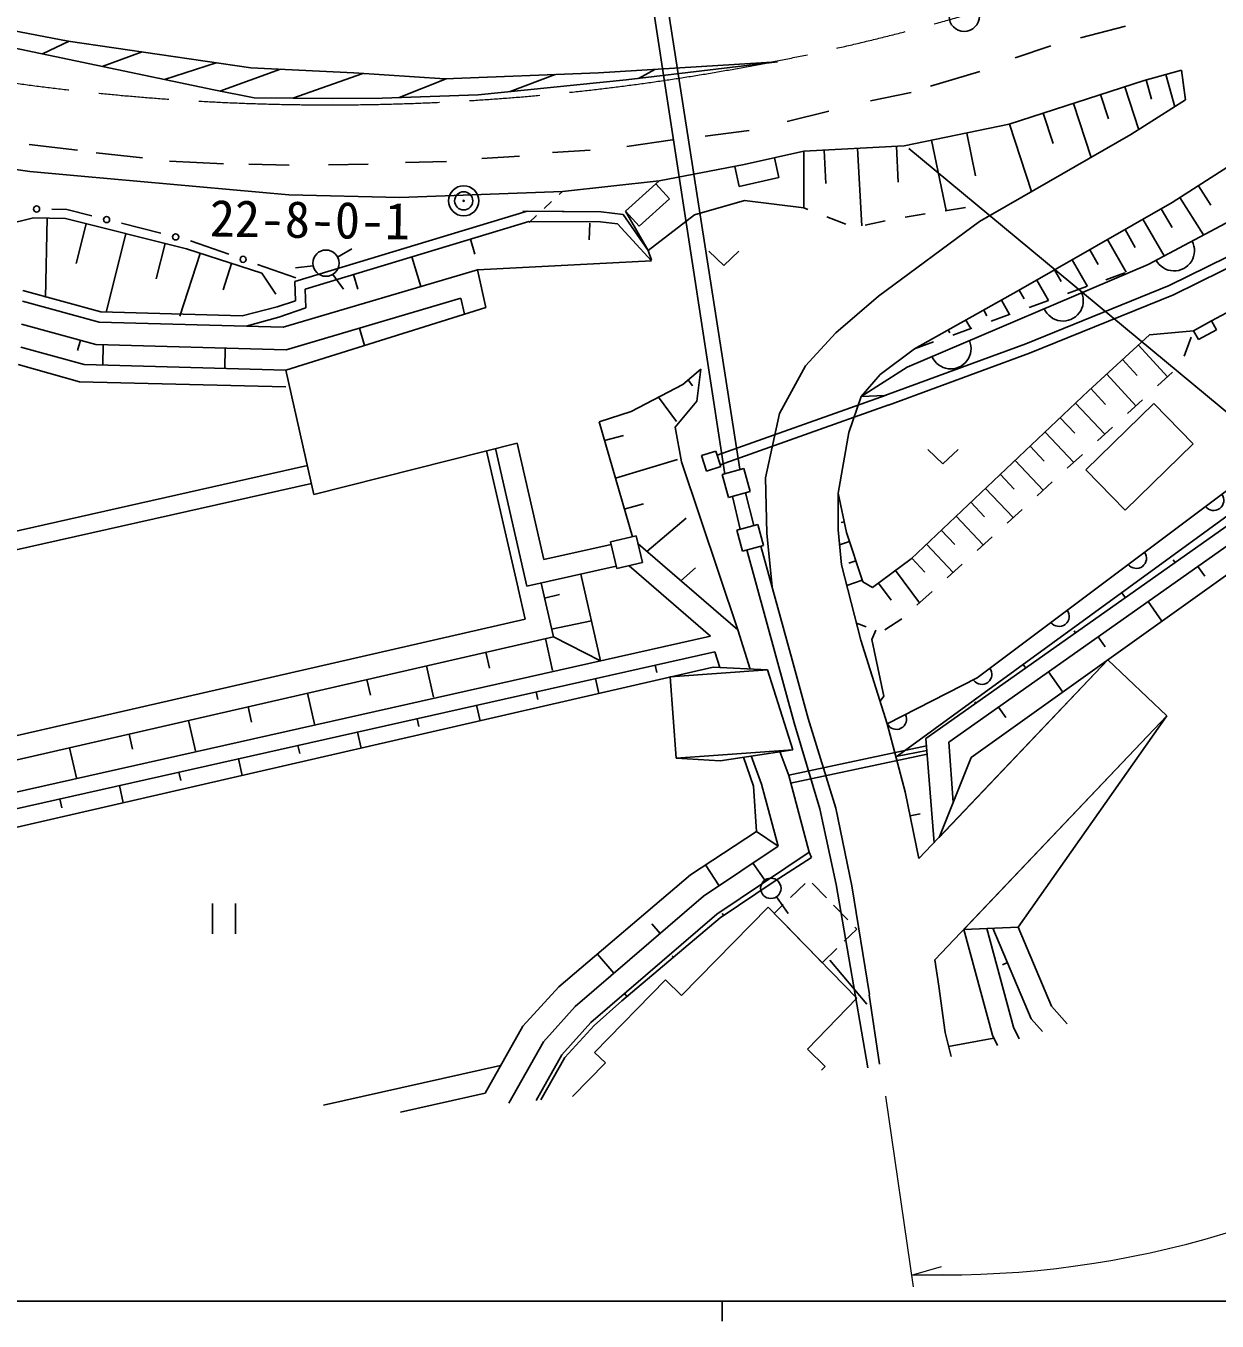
# Model space of a CAD drawing. Units: millimetres, scale not verified. Extents: x 40000 to 680000, y 20000 to 380000.
# Drawn here: x 233310 to 292666, y 204000 to 268521 of the extents above; entities that cross this region are included whole.
import ezdxf
from ezdxf.enums import TextEntityAlignment as Align

# ---------------------------------------------------------------- set-up
doc = ezdxf.new("R2010")
doc.units = ezdxf.units.MM
doc.header["$LTSCALE"] = 1000
doc.linetypes.add('CHAIN', pattern=[18.5, 12, -1.5, 3.5, -1.5])
for name, color, linetype, lineweight in [('M-BGD', 7, 'Continuous', 25), ('M-BMK', 2, 'CHAIN', 13), ('M-BMK-SRVR', 3, 'Continuous', 25), ('M-STR-HTXT', 7, 'Continuous', 13), ('M-STR-STRC', 7, 'Continuous', 25), ('M-TTL-BAND', 7, 'Continuous', 25)]:
    doc.layers.add(name, color=color, linetype=linetype, lineweight=lineweight)
doc.styles.add('ＭＳ ゴシック', font='')
doc.styles.get('ＭＳ ゴシック').set_extended_font_data('MS Gothic')

msp = doc.modelspace()

# ---------------------------------------------------------------- linework, layer by layer
at = {"layer": 'M-BGD'}
for p, q in [((268145, 246198), (263937, 273485)), ((268892, 246438), (264661, 273533)), ((235414, 267767), (227573, 269256)), ((288098, 268503), (285860, 267934)), ((244512, 266434), (235414, 267767)), ((231970, 267585), (242669, 265340)), ((234141, 267130), (235462, 267760)), ((237117, 266505), (239112, 267225)), ((280707, 236052), (322179, 267145)), ((284376, 267528), (282596, 266932)), ((240221, 265854), (242798, 266685)), ((270758, 266730), (261841, 266176)), ((263229, 265831), (270758, 266730)), ((242982, 265278), (245996, 266362)), ((249648, 266185), (244512, 266434)), ((246608, 264921), (250106, 266155)), ((254183, 265890), (249648, 266185)), ((251902, 264950), (254251, 265885)), ((261841, 266176), (254183, 265890)), ((255838, 265093), (263229, 265831)), ((257449, 265254), (259683, 266095)), ((263840, 265903), (264653, 266351)), ((280843, 266256), (278389, 265525)), ((290897, 266320), (289031, 265803)), ((289137, 265833), (289402, 264879)), ((290114, 266104), (290560, 264496)), ((291085, 264830), (290897, 266320)), ((242669, 265340), (244686, 264939)), ((277418, 265200), (275395, 264793)), ((289031, 265803), (282303, 263618)), ((288066, 265490), (288761, 263350)), ((291085, 264830), (290962, 265807)), ((244686, 264939), (248596, 264903)), ((248596, 264903), (251055, 264919)), ((251055, 264919), (255838, 265093)), ((285512, 264661), (286387, 261965)), ((286860, 265098), (287251, 263891)), ((288374, 263103), (291085, 264830)), ((291060, 264814), (291085, 264830)), ((273318, 264278), (271242, 263763)), ((284006, 264172), (284495, 262667)), ((269342, 263308), (267163, 263020)), ((282303, 263618), (277069, 262543)), ((282326, 263626), (283418, 260264)), ((235887, 262323), (233469, 262619)), ((265523, 262839), (263254, 262516)), ((278442, 262825), (279162, 259321)), ((280194, 263185), (280633, 261052)), ((280820, 258777), (288374, 263103)), ((233504, 261270), (227258, 262150)), ((239119, 261945), (236815, 262192)), ((257904, 262029), (256027, 261911)), ((261435, 262336), (259543, 262210)), ((272074, 262280), (269102, 261615)), ((272070, 259453), (272074, 262280)), ((272074, 262280), (272072, 261266)), ((277069, 262543), (272074, 262280)), ((273086, 262333), (273174, 260664)), ((274755, 262421), (274959, 258560)), ((276686, 262523), (276780, 260740)), ((243159, 261654), (240470, 261776)), ((246423, 261576), (244427, 261628)), ((250362, 261635), (248393, 261606)), ((254274, 261774), (252224, 261718)), ((269102, 261615), (264866, 260802)), ((268853, 260520), (268632, 261510)), ((270615, 261954), (270836, 260963)), ((289227, 256640), (299067, 261867)), ((293208, 261496), (290419, 259719)), ((236059, 261041), (233504, 261270)), ((246411, 260106), (236059, 261041)), ((264866, 260802), (260052, 260276)), ((264701, 260653), (264866, 260802)), ((270836, 260963), (268853, 260520)), ((251936, 259968), (246411, 260106)), ((260052, 260276), (251936, 259968)), ((259884, 260120), (260052, 260276)), ((263194, 259289), (264701, 260653)), ((264701, 260653), (265382, 259900)), ((272071, 260253), (272070, 259453)), ((290282, 255582), (300243, 260522)), ((290490, 255120), (300596, 260130)), ((291735, 260557), (292350, 259591)), ((235349, 259369), (234604, 259384)), ((259133, 259423), (259505, 259768)), ((265382, 259900), (263875, 258537)), ((266625, 259117), (269114, 259829)), ((269114, 259829), (272070, 259453)), ((272070, 259453), (272269, 259376)), ((279121, 259314), (280122, 259474)), ((282769, 255338), (290419, 259719)), ((289887, 259415), (290420, 258485)), ((290806, 259965), (291990, 258107)), ((232276, 258606), (233687, 258960)), ((233687, 258960), (235282, 258925)), ((234374, 258945), (234288, 254998)), ((235282, 258925), (241305, 257412)), ((236592, 259058), (235349, 259369)), ((246713, 255784), (258294, 259284)), ((247232, 255412), (258368, 258777)), ((258065, 259285), (261976, 259266)), ((258294, 259284), (261976, 259266)), ((258368, 258777), (261944, 258759)), ((258383, 258727), (258755, 259071)), ((261944, 258759), (262787, 258657)), ((261976, 259266), (263074, 259132)), ((263074, 259132), (264318, 257333)), ((263875, 258537), (263194, 259289)), ((263194, 259289), (264318, 257333)), ((264318, 257333), (266625, 259117)), ((273216, 259013), (274162, 258649)), ((275132, 258598), (276122, 258811)), ((275792, 255058), (280820, 258777)), ((277119, 258995), (278120, 259155)), ((280820, 258777), (281463, 259145)), ((288972, 258891), (290020, 257061)), ((236316, 258666), (235820, 256693)), ((238288, 258170), (237304, 254255)), ((240033, 258193), (238067, 258687)), ((261407, 258694), (261385, 257860)), ((262787, 258657), (264479, 256818)), ((288080, 258380), (288591, 257488)), ((240246, 257678), (239802, 255914)), ((243418, 257142), (241507, 257815)), ((255457, 257897), (255684, 257149)), ((287201, 257876), (288135, 256245)), ((241997, 257189), (240989, 254064)), ((241305, 257412), (245062, 256200)), ((248842, 256997), (249558, 257417)), ((252547, 257018), (252994, 255538)), ((255807, 256370), (264479, 256818)), ((264318, 257333), (264480, 256853)), ((267333, 257298), (268083, 256578)), ((268083, 256578), (268833, 257298)), ((285442, 256868), (286200, 255545)), ((286321, 257372), (286744, 256633)), ((243559, 256685), (243137, 255376)), ((246766, 255964), (244853, 256638)), ((245062, 256200), (245761, 255151)), ((255807, 256370), (246137, 253509)), ((247622, 256572), (246739, 256463)), ((255807, 256370), (256236, 254499)), ((277218, 251520), (289227, 256640)), ((284562, 256365), (284897, 255780)), ((287120, 255878), (288072, 256222)), ((246743, 254830), (246713, 255784)), ((248606, 256145), (249130, 255411)), ((249636, 256138), (249857, 255407)), ((290282, 255582), (283132, 252683)), ((283683, 255861), (284264, 254845)), ((285213, 255188), (286166, 255533)), ((292392, 253824), (295958, 255754)), ((237037, 254269), (233152, 255332)), ((254985, 254965), (246283, 252390)), ((247262, 254470), (247232, 255412)), ((254985, 254965), (255169, 254166)), ((273668, 253233), (275792, 255058)), ((282769, 255338), (277588, 252432)), ((281919, 254862), (282323, 254143)), ((282803, 255357), (283050, 254927)), ((283315, 252210), (290490, 255120)), ((236962, 253764), (233134, 254812)), ((244085, 254073), (237037, 254269)), ((244085, 254073), (245831, 254522)), ((245831, 254522), (246743, 254830)), ((245831, 254522), (246743, 254830)), ((245917, 254017), (247262, 254470)), ((256236, 254499), (246255, 251377)), ((281035, 254366), (281195, 254080)), ((283307, 254499), (284260, 254844)), ((236797, 252653), (233094, 253666)), ((246137, 253509), (236962, 253764)), ((244292, 253560), (245917, 254017)), ((280152, 253869), (280390, 253445)), ((281401, 253810), (282354, 254155)), ((291497, 253339), (292392, 253824)), ((292392, 253824), (292632, 253383)), ((249934, 253470), (250189, 252608)), ((272154, 251584), (273668, 253233)), ((279267, 253374), (279345, 253234)), ((279495, 253121), (280447, 253465)), ((286257, 250336), (289293, 253128)), ((289293, 253128), (291497, 253339)), ((291026, 252062), (291376, 253013)), ((291735, 252898), (291497, 253339)), ((292632, 253383), (291735, 252898)), ((236220, 251655), (233055, 252521)), ((236027, 252864), (235887, 252351)), ((246283, 252390), (236797, 252653)), ((237165, 252643), (237137, 251630)), ((243244, 252474), (243215, 251461)), ((277588, 252432), (275879, 251153)), ((283132, 252683), (276115, 250106)), ((277588, 252432), (278541, 252776)), ((288742, 252622), (290197, 251042)), ((232923, 251651), (235977, 250798)), ((246255, 251377), (236220, 251655)), ((276290, 249630), (283315, 252210)), ((287954, 251897), (288679, 251108)), ((246255, 251377), (247662, 245176)), ((266043, 250653), (266941, 251422)), ((266941, 251422), (266748, 249819)), ((270860, 249206), (272154, 251584)), ((274937, 250065), (277218, 251520)), ((275879, 251153), (274937, 250065)), ((287167, 251173), (288615, 249599)), ((289695, 250584), (290444, 251267)), ((235977, 250798), (246255, 250535)), ((263477, 249306), (266043, 250653)), ((266315, 250886), (266527, 250585)), ((286381, 250450), (287103, 249665)), ((264839, 250021), (265737, 248819)), ((266748, 249819), (265658, 248536)), ((276176, 250128), (267751, 247133)), ((274937, 250065), (274318, 248269)), ((274937, 250065), (276115, 250106)), ((277415, 241969), (286257, 250336)), ((285610, 249723), (287066, 248186)), ((286128, 246403), (289510, 249714)), ((288198, 249219), (288947, 249901)), ((289510, 249714), (291472, 247709)), ((261874, 248793), (263477, 249306)), ((276315, 249639), (267905, 246655)), ((270159, 246015), (270860, 249206)), ((263530, 243065), (261874, 248793)), ((265658, 248536), (265979, 246805)), ((284849, 249003), (285570, 248240)), ((286700, 247852), (287449, 248535)), ((262143, 247864), (263080, 248121)), ((274318, 248269), (273787, 245246)), ((284093, 248288), (285522, 246777)), ((247662, 245176), (257787, 247737)), ((257834, 240504), (256263, 247352)), ((258279, 240604), (256706, 247464)), ((257787, 247737), (259117, 241936)), ((266977, 247116), (267684, 247343)), ((267223, 246347), (266977, 247116)), ((267684, 247343), (267931, 246574)), ((276720, 232144), (297591, 247331)), ((278257, 247419), (279007, 246699)), ((279007, 246699), (279757, 247419)), ((283345, 247580), (284053, 246831)), ((285203, 246486), (285952, 247169)), ((291472, 247709), (288091, 244398)), ((190767, 233890), (247334, 246622)), ((262683, 245994), (265785, 246913)), ((265979, 246805), (268777, 238429)), ((267931, 246574), (267223, 246347)), ((267997, 246176), (269081, 246476)), ((269081, 246476), (269398, 245330)), ((278159, 233025), (297439, 246631)), ((282603, 246878), (284006, 245395)), ((268314, 245029), (267997, 246176)), ((270238, 243252), (270159, 246015)), ((279292, 232833), (297918, 245977)), ((281867, 246181), (282562, 245447)), ((288091, 244398), (286128, 246403)), ((191057, 233021), (247535, 245732)), ((269398, 245330), (268314, 245029)), ((269169, 245266), (269577, 243636)), ((273787, 245246), (273785, 243421)), ((273787, 245246), (274204, 243282)), ((281131, 245484), (282508, 244029)), ((283705, 245119), (284454, 245803)), ((263129, 244451), (264078, 244706)), ((268511, 245084), (268908, 243455)), ((280395, 244788), (281077, 244067)), ((280418, 232068), (298608, 245081)), ((264256, 242341), (266212, 243994)), ((279659, 244091), (281010, 242664)), ((282207, 243755), (282957, 244437)), ((268730, 243407), (269781, 243691)), ((269013, 242362), (268730, 243407)), ((269781, 243691), (270063, 242645)), ((270493, 240581), (270238, 243252)), ((273785, 243421), (273952, 241676)), ((274092, 243808), (273939, 243775)), ((274204, 243282), (275006, 240831)), ((278922, 243395), (279591, 242688)), ((259117, 241936), (262474, 242691)), ((262445, 242812), (263726, 243111)), ((262755, 241485), (262445, 242812)), ((263726, 243111), (264036, 241784)), ((268777, 238429), (263817, 242720)), ((270063, 242645), (269013, 242362)), ((271495, 236937), (269935, 242611)), ((274352, 242830), (273857, 242668)), ((278187, 242698), (279511, 241298)), ((280709, 242389), (281458, 243072)), ((269232, 242421), (271600, 233800)), ((275498, 240541), (277415, 241969)), ((277450, 242002), (278106, 241308)), ((258279, 240604), (262727, 241606)), ((264036, 241784), (262755, 241485)), ((267425, 238125), (263374, 241630)), ((265939, 240885), (266671, 241532)), ((273952, 241676), (274907, 237913)), ((274667, 241866), (274315, 241751)), ((276641, 241392), (277842, 239778)), ((279210, 241025), (279959, 241707)), ((290580, 241791), (290483, 241929)), ((291713, 241598), (292053, 241116)), ((259594, 238087), (258981, 240762)), ((261947, 236895), (260957, 241216)), ((274983, 240903), (274212, 240651)), ((275006, 240831), (275498, 240541)), ((275792, 240760), (276424, 239911)), ((257835, 240500), (258186, 238970)), ((259154, 240007), (259897, 240189)), ((277712, 239659), (278460, 240342)), ((288096, 240038), (287925, 240280)), ((289229, 239845), (289920, 238866)), ((194254, 224309), (258186, 238970)), ((259506, 238470), (261493, 238877)), ((274692, 238761), (275172, 238591)), ((276105, 238435), (276956, 238985)), ((193370, 222900), (259594, 238087)), ((195884, 222059), (267425, 238125)), ((259594, 238087), (261947, 236895)), ((269394, 236482), (268777, 238429)), ((275666, 238415), (275468, 237959)), ((285612, 238285), (285538, 238389)), ((286745, 238092), (287096, 237594)), ((259196, 237996), (259558, 236417)), ((274907, 237913), (276232, 233752)), ((275468, 237959), (276064, 235138)), ((197833, 221666), (267634, 237341)), ((256233, 237316), (256412, 236533)), ((267881, 236560), (267634, 237341)), ((272291, 234026), (271495, 236937)), ((287227, 236939), (277812, 227044)), ((287227, 236939), (278809, 228092)), ((287227, 236939), (290164, 234144)), ((287227, 236939), (290164, 234144)), ((200421, 221144), (267551, 236577)), ((253269, 236637), (253626, 235080)), ((264667, 236675), (264748, 236313)), ((265421, 236087), (270257, 236438)), ((265421, 236087), (270257, 236438)), ((267551, 236577), (270257, 236438)), ((267551, 236577), (270257, 236438)), ((271525, 232465), (270257, 236438)), ((271525, 232465), (270257, 236438)), ((283128, 236532), (283004, 236707)), ((284261, 236339), (284974, 235327)), ((250306, 235957), (250483, 235184)), ((261700, 236008), (261866, 235270)), ((265714, 232044), (265421, 236087)), ((265714, 232044), (265421, 236087)), ((276232, 233752), (280707, 236052)), ((247342, 235277), (247694, 233743)), ((258734, 235342), (258818, 234966)), ((276064, 235138), (275874, 234876)), ((244378, 234598), (244553, 233836)), ((255767, 234676), (255940, 233907)), ((280643, 234778), (280593, 234849)), ((281776, 234586), (282139, 234072)), ((241415, 233918), (241762, 232405)), ((252800, 234010), (252888, 233618)), ((272875, 229519), (271600, 233800)), ((273675, 229559), (272291, 234026)), ((276232, 233752), (277129, 230371)), ((290164, 234144), (278604, 221996)), ((290164, 234144), (280050, 223515)), ((282749, 223617), (290164, 234144)), ((238451, 233238), (238623, 232488)), ((249834, 233344), (250013, 232545)), ((278560, 227830), (278159, 233025)), ((235488, 232559), (235830, 231068)), ((246867, 232677), (246959, 232271)), ((265714, 232044), (271525, 232465)), ((265714, 232044), (271525, 232465)), ((267903, 231917), (271525, 232465)), ((267903, 231917), (271525, 232465)), ((271321, 231181), (270881, 232368)), ((278188, 232653), (271319, 231190)), ((276662, 232133), (278206, 232420)), ((279522, 229853), (279292, 232833)), ((243901, 232011), (244087, 231182)), ((265714, 232044), (267903, 231917)), ((265714, 232044), (267903, 231917)), ((269075, 232095), (269567, 230647)), ((269968, 230749), (269448, 232151)), ((278219, 232245), (271403, 230794)), ((280418, 232068), (278809, 228092)), ((280418, 232068), (278809, 228092)), ((240934, 231345), (241029, 230923)), ((272347, 227356), (271321, 231181)), ((237967, 230679), (238160, 229820)), ((269567, 230647), (269712, 228395)), ((270797, 227660), (269968, 230749)), ((277129, 230371), (277812, 227044)), ((235001, 230013), (235099, 229576)), ((272875, 229519), (273682, 225753)), ((274469, 225690), (273675, 229559)), ((277375, 229173), (277868, 229265)), ((269712, 228395), (266419, 226225)), ((270797, 227660), (269712, 228395)), ((267070, 225167), (270797, 227660)), ((272347, 227356), (267746, 224278)), ((272347, 227356), (272463, 227088)), ((267173, 226722), (267853, 225691)), ((270135, 225969), (269546, 226794)), ((272463, 227088), (270595, 225907)), ((266419, 226225), (259873, 220657)), ((270595, 225907), (267912, 224084)), ((271411, 225099), (272137, 225806)), ((272495, 225810), (273202, 225083)), ((273682, 225753), (275261, 216616)), ((275338, 220271), (274469, 225690)), ((242607, 224796), (242607, 223296)), ((243747, 223296), (243747, 224796)), ((260685, 219678), (267070, 225167)), ((265976, 220228), (270299, 224614)), ((270299, 224614), (274710, 220091)), ((270598, 224308), (271047, 224745)), ((270717, 225141), (271295, 224308)), ((273555, 224721), (274262, 223994)), ((267746, 224278), (261466, 218879)), ((267912, 224084), (263012, 219961)), ((268080, 224198), (268009, 224302)), ((270868, 224031), (270598, 224308)), ((264506, 223782), (264908, 223309)), ((271929, 222943), (271222, 223669)), ((274713, 223530), (274087, 222921)), ((274615, 223631), (274713, 223530)), ((280050, 223515), (282749, 223617)), ((280050, 223515), (282749, 223617)), ((280050, 223515), (281477, 218250)), ((281193, 223558), (282526, 218639)), ((281492, 223569), (283409, 219059)), ((282749, 223617), (284418, 219692)), ((261787, 222285), (262603, 221326)), ((265597, 222113), (265519, 222204)), ((272990, 221855), (272283, 222580)), ((273724, 222568), (272997, 221861)), ((275212, 219792), (273361, 221984)), ((278604, 221996), (278799, 220683)), ((282219, 221857), (281966, 221750)), ((261650, 217382), (265187, 220999)), ((265187, 220999), (265976, 220228)), ((278799, 220683), (279118, 218377)), ((259873, 220657), (258068, 218685)), ((263283, 220141), (263135, 220314)), ((274710, 220091), (272259, 217539)), ((275849, 216798), (275330, 220261)), ((259100, 217914), (260685, 219678)), ((263012, 219961), (261629, 218733)), ((284418, 219692), (285195, 218805)), ((261466, 218879), (260011, 217259)), ((261629, 218733), (260168, 217129)), ((283409, 219059), (283966, 218424)), ((258068, 218685), (256188, 215350)), ((279118, 218377), (279408, 217173)), ((279285, 217681), (281549, 218099)), ((281477, 218250), (281725, 217729)), ((282526, 218639), (282801, 218062)), ((257371, 214853), (259100, 217914)), ((272259, 217539), (273139, 216679)), ((260011, 217259), (258732, 214996)), ((260168, 217129), (258963, 215021)), ((260549, 215188), (262185, 216860)), ((262185, 216860), (261650, 217382)), ((256966, 216730), (248146, 214750)), ((273139, 216679), (272958, 216494)), ((256188, 215350), (251976, 214404)), ((278990, 206298), (277435, 206296))]:
    msp.add_line(p, q, dxfattribs=at)
for centre, radius in [((233843, 259399), 152), ((237329, 258872), 152), ((240771, 258009), 152), ((244136, 256890), 152), ((248263, 256702), 655), ((270429, 225557), 507)]:
    msp.add_circle(centre, radius, dxfattribs=at)
for centre, radius, start, end in [((290525, 257329), 1014, 207.9751, 27.9873), ((284985, 254831), 1014, 203.09082, 23.10303), ((279391, 252446), 1014, 203.09082, 23.10303), ((292494, 244890), 507, 216.85986, 36.85986), ((288642, 242002), 507, 216.85986, 36.85986), ((284791, 239114), 507, 216.85986, 36.85986), ((280939, 236226), 507, 216.85986, 36.85986), ((276683, 233984), 507, 207.20117, 27.20117)]:
    msp.add_arc(centre, radius, start, end, dxfattribs=at)
at = {"layer": 'M-BMK'}
msp.add_arc((248471, 378929), 114341, 257.44995, 304.55151, dxfattribs=at)
at = {"layer": 'M-BMK-SRVR'}
for centre, radius in [((280065, 269005), 756), ((255125, 259806), 750), ((255125, 259806), 450), ((255125, 259806), 30)]:
    msp.add_circle(centre, radius, dxfattribs=at)
at = {"layer": 'M-STR-HTXT'}
for p, q in [((276139, 215207), (277524, 205702)), ((277435, 206296), (278935, 206718)), ((278990, 206298), (277435, 206296))]:
    msp.add_line(p, q, dxfattribs=at)
msp.add_arc((279019, 255032), 48733, 269.9659, 305.52344, dxfattribs=at)
at = {"layer": 'M-STR-STRC'}
msp.add_line((277299, 262411), (300321, 243323), dxfattribs=at)
at = {"layer": 'M-TTL-BAND'}
for p, q in [((40000, 205000), (579000, 205000)), ((268000, 205000), (268000, 204000))]:
    msp.add_line(p, q, dxfattribs=at)

# ---------------------------------------------------------------- texts
at = {"layer": 'M-BMK-SRVR', "style": 'ＭＳ ゴシック'}
msp.add_text('22-8-0-1', height=1833, rotation=359.1, dxfattribs=at).set_placement((242454, 257485), align=Align.BOTTOM_LEFT)

doc.saveas('drawing.dxf')
